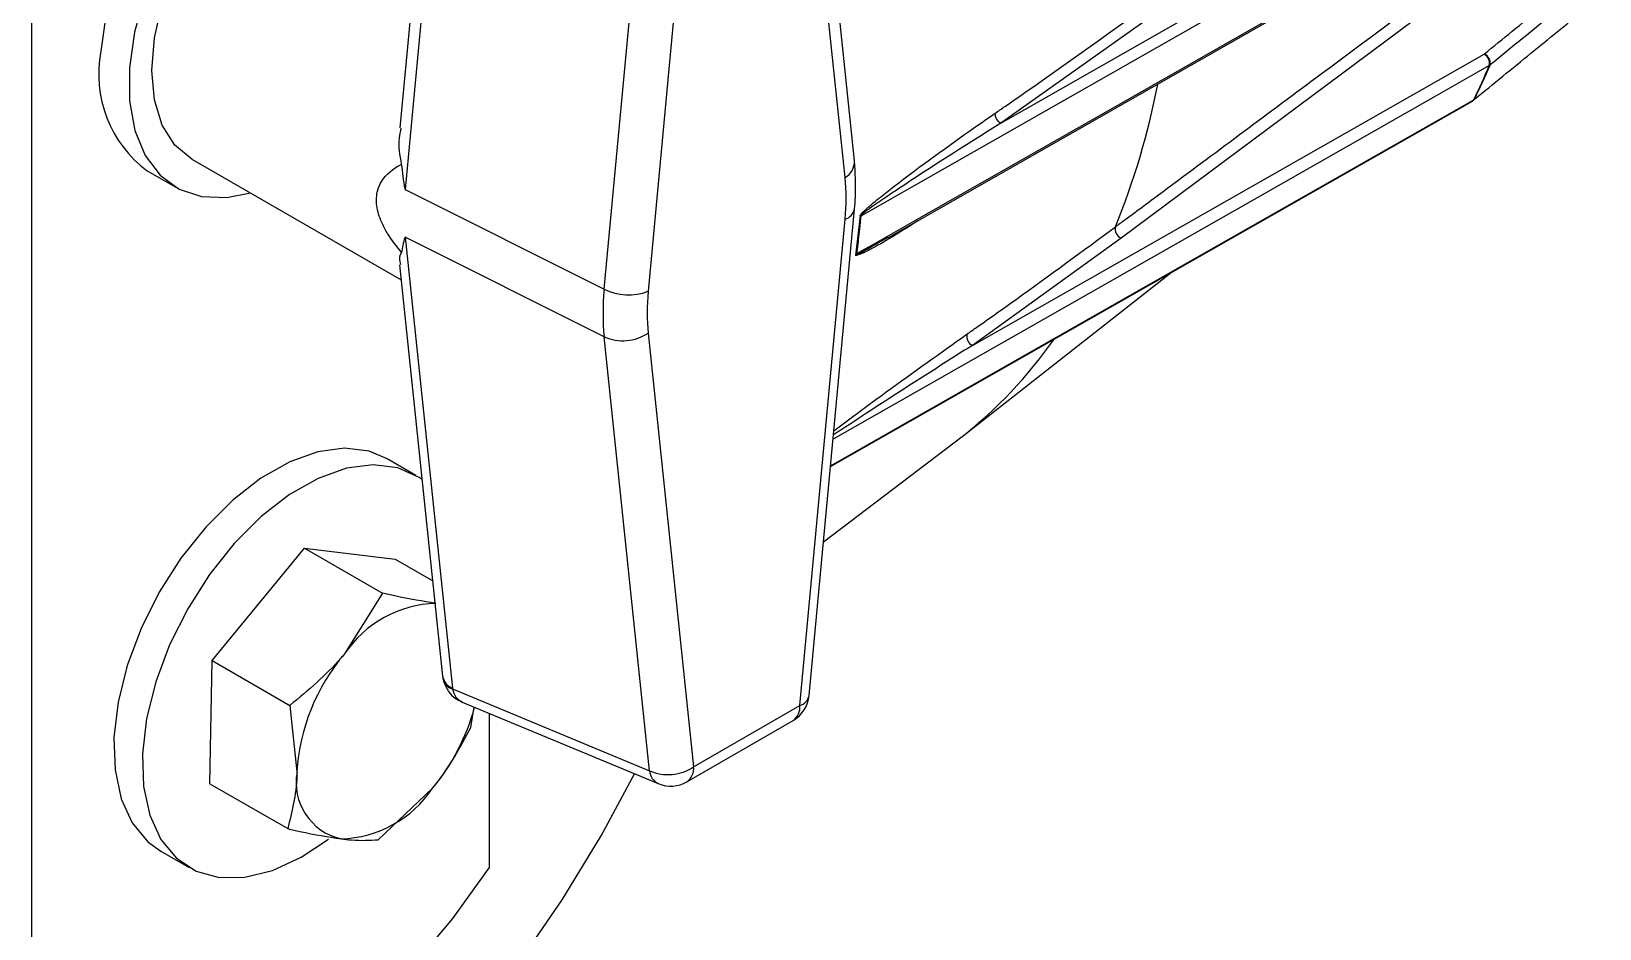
# Model space of a CAD drawing. Extents: x 12.3 to 108.7, y 1.1 to 80.4.
# Drawn here: x 78.637 to 81.666, y 61.209 to 62.942 of the extents above; entities that cross this region are included whole.
import ezdxf

# ---------------------------------------------------------------- set-up
doc = ezdxf.new("R2010")
doc.units = 0
doc.header["$MEASUREMENT"] = 0
doc.layers.add('OBJECT', color=7, linetype='CONTINUOUS')

msp = doc.modelspace()

# ---------------------------------------------------------------- linework, layer by layer
at = {"layer": 'OBJECT'}
for p, q in [((78.6376, 60.8161), (78.6366, 67.6358)), ((79.4307, 63.6371), (79.3485, 62.7554)), ((79.4496, 63.6132), (79.3586, 62.6367)), ((80.2266, 62.6916), (80.1388, 63.5298)), ((80.2086, 62.6595), (80.1208, 63.4977)), ((79.7431, 62.4439), (79.8307, 63.3834)), ((79.9156, 63.3792), (79.828, 62.4397)), ((80.5091, 62.7647), (81.5548, 63.3604)), ((80.2921, 62.5436), (81.5534, 63.2625)), ((81.5419, 63.1381), (80.7414, 62.5427)), ((80.8502, 63.0069), (80.5091, 62.7647)), ((80.4544, 62.3353), (81.443, 62.8981)), ((80.1803, 62.1013), (81.4206, 62.8073)), ((78.9469, 62.6948), (79.3508, 62.4616)), ((78.8605, 62.6725), (78.9157, 62.6407)), ((79.3586, 62.6367), (79.7431, 62.4439)), ((80.1391, 61.6591), (80.2267, 62.5986)), ((80.2377, 62.5864), (80.2288, 62.5091)), ((80.1211, 61.6394), (80.2086, 62.5789)), ((79.7431, 62.3517), (79.3586, 62.5445)), ((79.3586, 62.5445), (79.4499, 61.6733)), ((80.2572, 62.5251), (80.2917, 62.5442)), ((80.7414, 62.5427), (80.4544, 62.3353)), ((80.2305, 62.512), (80.2404, 62.5176)), ((79.3477, 62.491), (79.431, 61.6965)), ((80.4342, 62.1589), (80.8381, 62.4758)), ((79.8309, 61.5135), (79.7431, 62.3517)), ((79.828, 62.3591), (79.9158, 61.5209)), ((80.1667, 61.9555), (80.4345, 62.1592)), ((79.379, 62.0842), (79.3238, 62.1161)), ((78.9857, 61.7266), (79.1645, 61.9435)), ((79.1645, 61.9435), (79.3149, 61.8566)), ((79.1645, 61.9435), (79.3391, 61.9222)), ((79.3391, 61.9222), (79.4118, 61.8802)), ((79.3149, 61.8566), (79.2413, 61.7391)), ((78.9814, 61.4885), (78.9857, 61.7266)), ((78.9857, 61.7266), (79.136, 61.6398)), ((79.4501, 61.672), (79.8309, 61.5135)), ((79.136, 61.6398), (79.1497, 61.5116)), ((79.4689, 61.6463), (79.8476, 61.4887)), ((79.4853, 61.5972), (79.4917, 61.6368)), ((79.5215, 61.3266), (79.5215, 61.6244)), ((79.9158, 61.5209), (80.1211, 61.6394)), ((79.9029, 61.4923), (80.1081, 61.6108)), ((78.9814, 61.4885), (79.1318, 61.4017)), ((79.3064, 61.3804), (79.4116, 61.4797)), ((78.8864, 61.3583), (78.9415, 61.3264))]:
    msp.add_line(p, q, dxfattribs=at)
at = {"layer": 'OBJECT', "flags": 128}
for points in [[(79.298, 63.4303), (79.2707, 63.4425), (79.2243, 63.4507), (79.1731, 63.446), (79.119, 63.4286), (79.0636, 63.3991), (79.0087, 63.3584), (78.956, 63.3079), (78.9073, 63.2491), (78.8642, 63.184), (78.8279, 63.1146), (78.7998, 63.0431), (78.7806, 62.972), (78.771, 62.9034)], [(79.404, 63.3505), (79.3991, 63.3574), (79.3662, 63.39), (79.3259, 63.4107), (79.2794, 63.4188), (79.2283, 63.4141), (79.1742, 63.3968), (79.1187, 63.3673), (79.0638, 63.3266), (79.0112, 63.2761), (78.9625, 63.2173), (78.9193, 63.1521), (78.8831, 63.0827), (78.8549, 63.0113), (78.8357, 62.9401), (78.8262, 62.8715)], [(78.9469, 62.6948), (78.914, 62.7221), (78.8895, 62.7609), (78.8744, 62.8096), (78.8693, 62.8664), (78.8744, 62.9291), (78.8894, 62.9953), (78.9139, 63.0623), (78.9469, 63.1278), (78.9871, 63.1891), (79.0329, 63.2438), (79.0827, 63.29), (79.1344, 63.3257), (79.1861, 63.3497), (79.2359, 63.361), (79.2817, 63.3592), (79.3219, 63.3443), (79.3219, 63.3443)], [(81.5651, 63.3408), (81.5437, 63.3286), (81.4583, 63.28), (81.1167, 63.0854), (80.2386, 62.5851)], [(80.2404, 62.5176), (80.2617, 62.5298), (80.3471, 62.5785), (80.6888, 62.7732), (81.5564, 63.2676)], [(78.8262, 62.8715), (78.8265, 62.8077), (78.8367, 62.7506), (78.8565, 62.7022), (78.8852, 62.664), (78.922, 62.6372), (78.9655, 62.6228), (79.0145, 62.621), (79.0596, 62.6297)], [(81.4526, 62.8757), (81.4313, 62.8636), (81.3458, 62.8149), (81.0041, 62.6204), (80.1853, 62.1543)], [(80.1804, 62.1026), (80.2141, 62.1217), (80.5559, 62.3163), (81.4228, 62.8098)], [(81.4244, 62.8109), (81.4236, 62.8097), (81.4226, 62.8087)], [(79.3238, 62.1161), (79.2892, 62.1306), (79.2418, 62.1366), (79.1901, 62.1297), (79.1356, 62.1103), (79.0801, 62.0788), (79.0255, 62.0364), (78.9734, 61.9843), (78.9255, 61.9244), (78.8834, 61.8583), (78.8485, 61.7884), (78.8217, 61.7169), (78.8041, 61.646), (78.7962, 61.578), (78.7982, 61.5152), (78.8101, 61.4595), (78.8314, 61.4127), (78.8615, 61.3763), (78.8864, 61.3583)], [(79.3912, 62.0764), (79.3858, 62.0801), (79.3443, 62.0987), (79.297, 62.1047), (79.2452, 62.0979), (79.1907, 62.0784), (79.1353, 62.047), (79.0806, 62.0045), (79.0285, 61.9525), (78.9807, 61.8925), (78.9386, 61.8265), (78.9036, 61.7566), (78.8769, 61.6851), (78.8593, 61.6142), (78.8514, 61.5462), (78.8534, 61.4833), (78.8652, 61.4276), (78.8866, 61.3808), (78.9167, 61.3445), (78.9547, 61.3197), (78.9992, 61.3073), (79.049, 61.3078), (79.1023, 61.321), (79.1575, 61.3465), (79.2103, 61.3816)], [(78.8588, 60.5222), (78.8974, 60.5401), (79.0002, 60.5959), (79.1029, 60.6631), (79.2043, 60.7411), (79.3037, 60.8292), (79.4, 60.9264), (79.4924, 61.032), (79.58, 61.1448), (79.6619, 61.2639), (79.7374, 61.3881), (79.8016, 61.5078)], [(78.6376, 60.8161), (78.7086, 60.7994), (78.7851, 60.7963), (78.866, 60.807), (78.9501, 60.8313), (79.0362, 60.8687), (79.123, 60.9188), (79.2091, 60.9808), (79.2932, 61.0537), (79.3741, 61.1365), (79.4506, 61.2279), (79.5215, 61.3266)]]:
    msp.add_lwpolyline(points, dxfattribs=at)
at = {"layer": 'OBJECT'}
for centre, radius, start, end in [((78.9981, 62.8586), 0.2315, 168.8608, 233.5373), ((81.432, 62.8801), 0.0211, 348.1565, 58.5047), ((81.4364, 62.881), 0.0184, 347.0691, 68.7295), ((80.2958, 63.3596), 1.254, 333.9954, 337.3035), ((80.2978, 63.3605), 1.2535, 333.9948, 337.3041), ((81.4476, 62.8847), 0.0103, 299.4667, 310.3683), ((79.3732, 63.1168), 1.4656, 337.8496, 349.0872), ((81.4178, 62.8121), 0.0055, 300.3732, 335.4702), ((81.4132, 62.8204), 0.015, 299.6514, 309.1999), ((81.4178, 62.8186), 0.0102, 299.4729, 310.5163), ((80.519, 62.7833), 0.0211, 179.435, 242.1392), ((80.1911, 62.6904), 0.0355, 299.5657, 1.8542), ((80.2007, 62.6042), 0.0265, 287.3165, 347.7682), ((80.7491, 62.5601), 0.019, 167.4129, 246.2422), ((79.7904, 62.5409), 0.1079, 243.9622, 290.3745), ((79.7789, 62.433), 0.0888, 246.249, 303.6119), ((79.8814, 62.859), 0.8921, 308.2949, 324.8652), ((80.4627, 62.3528), 0.0194, 167.8819, 244.6326), ((79.4251, 61.6154), 0.2216, 91.8347, 146.069), ((79.5367, 61.488), 0.3877, 139.6393, 176.5107), ((79.4612, 61.7018), 0.0307, 190.015, 248.3084), ((79.4537, 61.6939), 0.0222, 200.8461, 260.6451), ((80.0769, 61.6649), 0.0625, 300.0058, 354.6746), ((80.1132, 61.6647), 0.0265, 287.3161, 347.7684), ((79.0902, 61.7456), 0.4172, 320.4006, 344.8202), ((80.0901, 61.6361), 0.0311, 305.3348, 5.9965), ((79.2602, 61.4914), 0.1123, 169.6151, 256.9718), ((79.8667, 61.5948), 0.0888, 246.249, 303.612), ((79.8615, 61.516), 0.0307, 184.6696, 243.1134), ((79.8849, 61.5176), 0.0311, 305.3351, 5.996), ((79.2278, 61.6034), 0.2216, 271.8348, 326.069), ((79.8716, 61.5464), 0.0625, 247.4009, 300.0058)]:
    msp.add_arc(centre, radius, start, end, dxfattribs=at)
for centre, major_axis, ratio, start_param, end_param in [((79.9005, 62.4413), (0.2198, 0.3789), 0.577378, 5.387179, 5.613517), ((80.0919, 62.6029), (0.2476, 0.4349), 0.57231, 2.240641, 2.466979), ((80.1361, 62.5773), (0.2198, 0.3789), 0.577378, 2.245586, 2.471924), ((79.4556, 61.6704), (-0.00472, 0.0059), 0.543343, 0.702977, 0.909101), ((79.4967, 61.7024), (0.0308, 0.0546), 0.662604, 2.476436, 3.220934)]:
    msp.add_ellipse(centre, major_axis=major_axis, ratio=ratio, start_param=start_param, end_param=end_param, dxfattribs=at)
for points, knots in [([(80.7306, 62.5642), (80.7367, 62.5688), (80.7675, 62.5916), (80.8966, 62.6876), (81.1581, 62.8821), (81.3948, 63.0583), (81.5332, 63.1614)], [0, 0, 0, 0, 0.022974, 0.114871, 0.482458, 1, 1, 1, 1]), ([(81.443, 62.8981), (81.4792, 62.9275), (81.5498, 62.9851), (81.6203, 63.0426), (81.6547, 63.0706)], [0, 0, 0, 0, 0.512542, 1, 1, 1, 1]), ([(81.6659, 63.0493), (81.6601, 63.0446), (81.6312, 63.021), (81.5606, 62.9635), (81.4958, 62.9107), (81.4542, 62.8769)], [0, 0, 0, 0, 0.082169, 0.410841, 1, 1, 1, 1]), ([(80.4979, 62.7835), (80.5043, 62.788), (80.5364, 62.8101), (80.6515, 62.8901), (80.7576, 62.9669), (80.8387, 63.0256)], [0, 0, 0, 0, 0.055635, 0.278177, 1, 1, 1, 1]), ([(81.4244, 62.8109), (81.4607, 62.8405), (81.5308, 62.8977), (81.6009, 62.9549), (81.6346, 62.9825)], [0, 0, 0, 0, 0.517825, 1, 1, 1, 1]), ([(80.2377, 62.5864), (80.2377, 62.5865), (80.2383, 62.5873), (80.2395, 62.5888), (80.2416, 62.5912), (80.2445, 62.5942), (80.2487, 62.5982), (80.255, 62.6038), (80.2646, 62.612), (80.2807, 62.6251), (80.3467, 62.6766), (80.4206, 62.7299), (80.485, 62.7746), (80.4979, 62.7835)], [0, 0, 0, 0, 0.000221, 0.007602, 0.014894, 0.025451, 0.040866, 0.063519, 0.097193, 0.149251, 0.246853, 0.84944, 1, 1, 1, 1]), ([(79.3519, 62.6855), (79.3487, 62.7024), (79.3443, 62.7258), (79.3497, 62.7486), (79.3511, 62.7549)], [0, 0, 0, 0, 0.724704, 1, 1, 1, 1]), ([(80.5091, 62.7647), (80.4956, 62.7561), (80.4279, 62.7136), (80.3509, 62.6642), (80.2825, 62.6182), (80.2659, 62.6067), (80.2561, 62.5998), (80.2496, 62.5951), (80.2453, 62.5918), (80.2424, 62.5895), (80.2402, 62.5877), (80.2388, 62.5864), (80.2381, 62.5856), (80.238, 62.5854)], [0, 0, 0, 0, 0.150846, 0.754475, 0.851961, 0.903803, 0.937196, 0.959518, 0.974561, 0.984709, 0.99155, 0.998106, 1, 1, 1, 1]), ([(79.3519, 62.5145), (79.3423, 62.5266), (79.3275, 62.5452), (79.311, 62.576), (79.3019, 62.6054), (79.3036, 62.633), (79.3171, 62.6624), (79.3359, 62.6772), (79.3512, 62.6851), (79.3519, 62.6855)], [0, 0, 0, 0, 0.190456, 0.293194, 0.446601, 0.600717, 0.707922, 0.98553, 1, 1, 1, 1]), ([(79.3586, 62.6367), (79.3585, 62.637), (79.3557, 62.653), (79.3538, 62.6694), (79.3519, 62.6855)], [0, 0, 0, 0, 0.017276, 1, 1, 1, 1]), ([(80.2267, 62.5986), (80.2273, 62.6066), (80.23, 62.6386), (80.228, 62.6688), (80.2266, 62.6916)], [0, 0, 0, 0, 0.249064, 1, 1, 1, 1]), ([(80.238, 62.5854), (80.2379, 62.5855), (80.2377, 62.5857), (80.2377, 62.5861), (80.2377, 62.5863), (80.2377, 62.5864)], [0, 0, 0, 0, 0.297907, 0.774263, 1, 1, 1, 1]), ([(80.3491, 62.5761), (80.3304, 62.5641), (80.2974, 62.5428), (80.2583, 62.5211), (80.2371, 62.5106), (80.2303, 62.509), (80.2293, 62.5091), (80.2288, 62.5091)], [0, 0, 0, 0, 0.458401, 0.810004, 0.969622, 0.986051, 1, 1, 1, 1]), ([(80.2386, 62.5851), (80.2382, 62.5809), (80.2371, 62.569), (80.2345, 62.5445), (80.2321, 62.5245), (80.2305, 62.512)], [0, 0, 0, 0, 0.170169, 0.481151, 1, 1, 1, 1]), ([(80.238, 62.5854), (80.2381, 62.5853), (80.2384, 62.5852), (80.2386, 62.5851), (80.2386, 62.5851)], [0, 0, 0, 0, 0.885784, 1, 1, 1, 1]), ([(80.4437, 62.3569), (80.4501, 62.3614), (80.4819, 62.3837), (80.5785, 62.4523), (80.6669, 62.5174), (80.7306, 62.5642)], [0, 0, 0, 0, 0.065425, 0.327127, 1, 1, 1, 1]), ([(79.3519, 62.5145), (79.3538, 62.5241), (79.3558, 62.5339), (79.3585, 62.5443), (79.3586, 62.5445)], [0, 0, 0, 0, 0.982724, 1, 1, 1, 1]), ([(80.2294, 62.5105), (80.2295, 62.5106), (80.2301, 62.5107), (80.2313, 62.5111), (80.2402, 62.5147), (80.2491, 62.5201), (80.2572, 62.5251)], [0, 0, 0, 0, 0.005988, 0.071369, 0.141654, 1, 1, 1, 1]), ([(79.3501, 62.4914), (79.3486, 62.4982), (79.3469, 62.5066), (79.3511, 62.5132), (79.3519, 62.5145)], [0, 0, 0, 0, 0.806121, 1, 1, 1, 1]), ([(80.2288, 62.5091), (80.2289, 62.5094), (80.229, 62.5098), (80.2293, 62.5103), (80.2294, 62.5105), (80.2294, 62.5105)], [0, 0, 0, 0, 0.637309, 0.929409, 1, 1, 1, 1]), ([(80.2305, 62.512), (80.2305, 62.512), (80.2301, 62.5115), (80.2298, 62.511), (80.2294, 62.5105)], [0, 0, 0, 0, 0.084321, 1, 1, 1, 1]), ([(80.1868, 62.1704), (80.2072, 62.1857), (80.2819, 62.2415), (80.3671, 62.3027), (80.431, 62.3479), (80.4437, 62.3569)], [0, 0, 0, 0, 0.231309, 0.846325, 1, 1, 1, 1]), ([(80.4544, 62.3353), (80.4409, 62.3268), (80.3735, 62.284), (80.2843, 62.2268), (80.2074, 62.1763), (80.186, 62.1623)], [0, 0, 0, 0, 0.152838, 0.764894, 1, 1, 1, 1]), ([(79.418, 61.8369), (79.3927, 61.8409), (79.3606, 61.8459), (79.3229, 61.8548), (79.3149, 61.8566)], [0, 0, 0, 0, 0.788999, 1, 1, 1, 1]), ([(79.2413, 61.7391), (79.2391, 61.7365), (79.2087, 61.7001), (79.1711, 61.6688), (79.136, 61.6398)], [0, 0, 0, 0, 0.070214, 1, 1, 1, 1]), ([(79.431, 61.6965), (79.4311, 61.6955), (79.4315, 61.692), (79.4324, 61.6886), (79.433, 61.686)], [0, 0, 0, 0, 0.267648, 1, 1, 1, 1]), ([(79.433, 61.686), (79.4357, 61.6793), (79.4408, 61.6669), (79.4542, 61.6536), (79.4642, 61.6489), (79.4688, 61.6467)], [0, 0, 0, 0, 0.393527, 0.7251, 1, 1, 1, 1]), ([(79.4116, 61.4797), (79.4137, 61.4823), (79.4437, 61.519), (79.4652, 61.5596), (79.4853, 61.5972)], [0, 0, 0, 0, 0.0702134, 1, 1, 1, 1]), ([(79.1497, 61.5116), (79.1496, 61.5088), (79.1487, 61.4687), (79.1399, 61.434), (79.1318, 61.4017)], [0, 0, 0, 0, 0.070214, 1, 1, 1, 1]), ([(79.1318, 61.4017), (79.1398, 61.3998), (79.1775, 61.391), (79.2096, 61.3859), (79.2349, 61.3819)], [0, 0, 0, 0, 0.211, 1, 1, 1, 1]), ([(79.2349, 61.3819), (79.2416, 61.3812), (79.2703, 61.378), (79.2907, 61.3794), (79.3064, 61.3804)], [0, 0, 0, 0, 0.23185, 1, 1, 1, 1])]:
    msp.add_open_spline(points, degree=3, knots=knots, dxfattribs=at)

doc.saveas('drawing.dxf')
